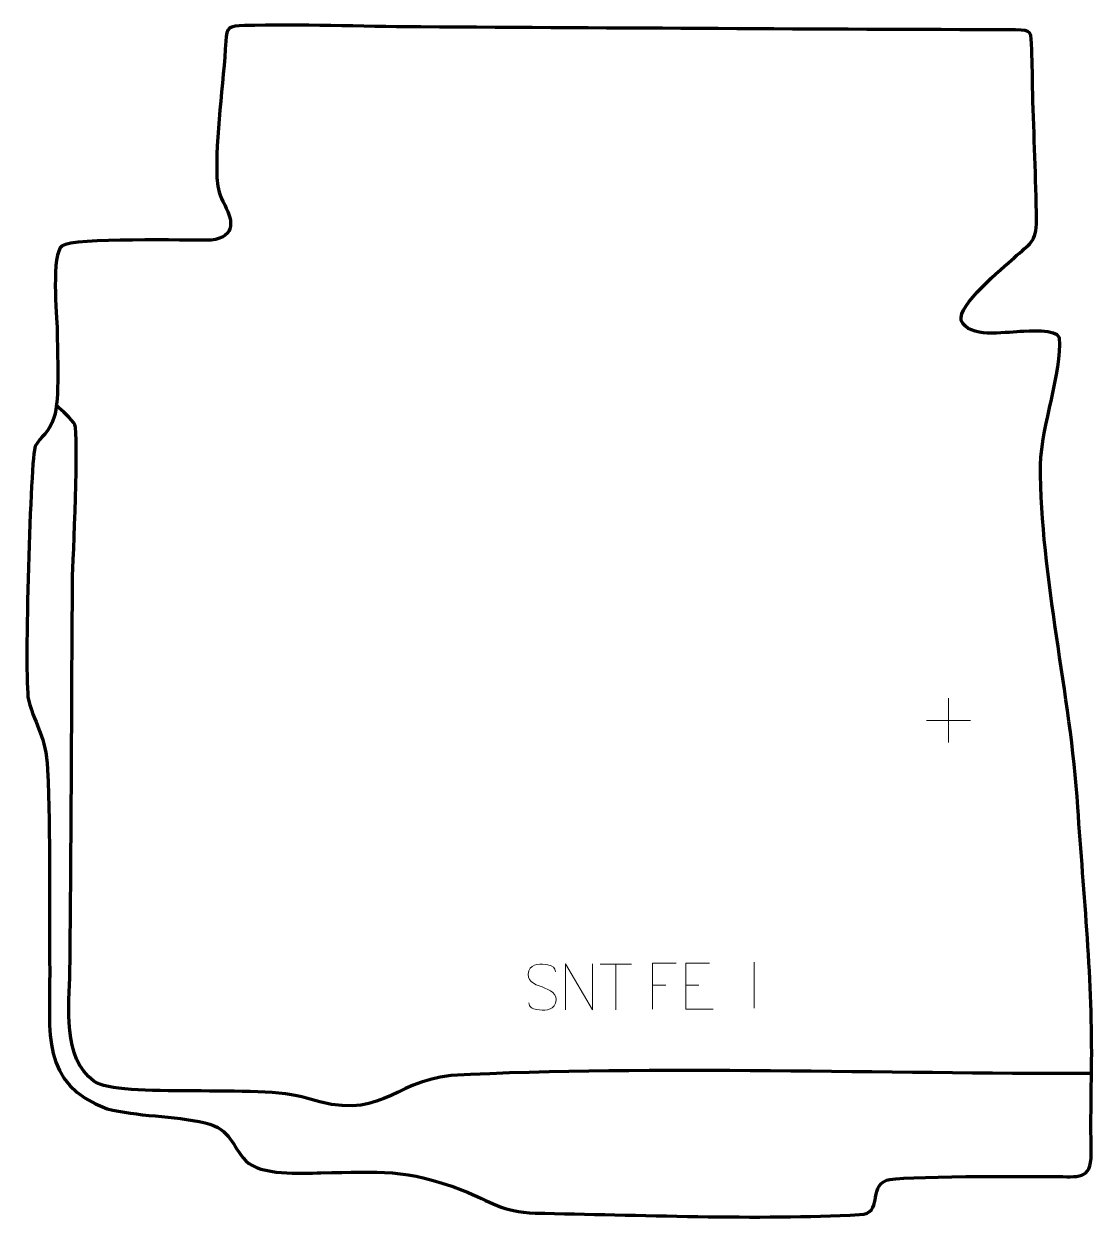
# Model space of a CAD drawing. Header units: millimetres. Extents: x -566 to 15, y 154 to 804.
import ezdxf

# ---------------------------------------------------------------- set-up
doc = ezdxf.new("R2010")
doc.units = ezdxf.units.MM
doc.header["$MEASUREMENT"] = 0
doc.layers.add('layer 2', color=7, linetype='Continuous')
doc.layers.add('layer 3', color=7, linetype='Continuous')

msp = doc.modelspace()

# ---------------------------------------------------------------- linework, layer by layer
at = {"layer": 'layer 2', "color": 140, "lineweight": 158}
msp.add_open_spline([(13.9861, 233.4487), (-99.2529, 233.1153), (-221.8559, 238.023), (-334.046, 232.4471), (-334.046, 232.4471), (-367.1586, 228.7104), (-371.9858, 206.8603), (-412.6281, 220.1069), (-412.6281, 220.1069), (-437.1457, 228.0979), (-514.4255, 219.3772), (-528.1525, 229.3535), (-528.1525, 229.3535), (-545.4173, 241.901), (-541.392, 270.2263), (-541.1836, 289.1364), (-541.1836, 289.1364), (-540.4041, 359.8591), (-540.2135, 430.6278), (-539.7664, 501.3564), (-539.7664, 501.3564), (-539.4166, 512.9878), (-536.2715, 581.3912), (-538.5547, 586.4021), (-538.5547, 586.4021), (-539.6451, 588.7952), (-546.0702, 594.427), (-548.1677, 596.3417)], degree=3, knots=[0, 0, 0, 0, 0.125, 0.125, 0.125, 0.125, 0.25, 0.25, 0.25, 0.25, 0.375, 0.375, 0.375, 0.375, 0.5, 0.5, 0.5, 0.5, 0.625, 0.625, 0.625, 0.625, 0.75, 0.75, 0.75, 0.75, 1, 1, 1, 1], dxfattribs=at)
at = {"layer": 'layer 2', "color": 250, "lineweight": 9}
for points in [[(-63.6793, 437.4847), (-63.6793, 437.4847), (-63.6793, 413.5068), (-63.6793, 413.5068)], [(-75.6682, 425.4957), (-75.6682, 425.4957), (-51.6903, 425.4957), (-51.6903, 425.4957)], [(-253.0395, 293.0156), (-253.0395, 293.0156), (-236.0523, 293.0156), (-236.0523, 293.0156)], [(-244.5457, 268.0856), (-244.5457, 268.0856), (-244.5457, 293.0391), (-244.5457, 293.0391)], [(-169.3553, 294.0494), (-169.3553, 294.0494), (-169.3553, 269.0753), (-169.3553, 269.0753)], [(-224.5459, 281.5623), (-224.5459, 281.5623), (-217.3778, 281.5623), (-217.3778, 281.5623)], [(-206.5234, 281.5623), (-206.5234, 281.5623), (-199.3553, 281.5623), (-199.3553, 281.5623)]]:
    msp.add_open_spline(points, degree=3, dxfattribs=at)
for points, knots in [([(-284.5458, 280.5624), (-288.7941, 282.0328), (-293.7022, 283.8286), (-291.6971, 289.3489), (-291.6971, 289.3489), (-290.1936, 293.4888), (-284.98, 293.1003), (-281.3764, 292.4992), (-281.3764, 292.4992), (-278.5158, 292.022), (-277.6511, 290.8088), (-277.3405, 288.7247)], [0, 0, 0, 0, 0.25, 0.25, 0.25, 0.25, 0.5, 0.5, 0.5, 0.5, 1, 1, 1, 1]), ([(-271.8732, 268.0856), (-271.8732, 268.0856), (-271.8732, 293.0391), (-271.8732, 293.0391), (-271.8732, 293.0391), (-271.8732, 293.0391), (-257.2184, 268.0856), (-257.2184, 268.0856), (-257.2184, 268.0856), (-257.2184, 268.0856), (-257.2184, 293.0391), (-257.2184, 293.0391)], [0, 0, 0, 0, 0.25, 0.25, 0.25, 0.25, 0.5, 0.5, 0.5, 0.5, 1, 1, 1, 1]), ([(-211.6719, 293.442), (-211.6719, 293.442), (-224.5459, 293.442), (-224.5459, 293.442), (-224.5459, 293.442), (-224.5459, 293.442), (-224.5459, 268.4884), (-224.5459, 268.4884)], [0, 0, 0, 0, 0.33333333, 0.33333333, 0.33333333, 0.33333333, 1, 1, 1, 1]), ([(-193.6495, 293.442), (-193.6495, 293.442), (-206.5234, 293.442), (-206.5234, 293.442), (-206.5234, 293.442), (-206.5234, 293.442), (-206.5234, 268.4884), (-206.5234, 268.4884), (-206.5234, 268.4884), (-206.5234, 268.4884), (-191.6576, 268.4884), (-191.6576, 268.4884)], [0, 0, 0, 0, 0.25, 0.25, 0.25, 0.25, 0.5, 0.5, 0.5, 0.5, 1, 1, 1, 1]), ([(-284.5458, 280.5623), (-280.5272, 278.9156), (-275.4977, 277.0273), (-277.3317, 271.667), (-277.3317, 271.667), (-278.7915, 267.4006), (-283.7023, 267.6573), (-287.4284, 268.212), (-287.4284, 268.212), (-290.1784, 268.6218), (-291.3993, 269.8353), (-291.7773, 271.9475)], [0, 0, 0, 0, 0.25, 0.25, 0.25, 0.25, 0.5, 0.5, 0.5, 0.5, 1, 1, 1, 1])]:
    msp.add_open_spline(points, degree=3, knots=knots, dxfattribs=at)
at = {"layer": 'layer 3', "color": 242, "lineweight": 158}
msp.add_open_spline([(-351.9958, 802.5155), (-351.9958, 802.5155), (-350.5013, 802.5078), (-350.5013, 802.5078), (-350.5013, 802.5078), (-242.7576, 801.9202), (-135.0102, 801.2279), (-27.2658, 800.9125), (-27.2658, 800.9125), (-18.0813, 800.8856), (-18.8999, 800.0671), (-18.4612, 790.0989), (-18.4612, 790.0989), (-18.112, 782.1625), (-18.0995, 774.2683), (-17.9293, 766.3371), (-17.9293, 766.3371), (-17.2766, 743.4768), (-16.1939, 720.2782), (-15.8152, 697.4668), (-15.8152, 697.4668), (-15.8832, 685.3099), (-19.4268, 684.8856), (-28.0496, 676.9484), (-28.0496, 676.9484), (-34.1804, 671.4332), (-59.1529, 651.1245), (-56.7179, 642.8271), (-56.7179, 642.8271), (-52.5905, 633.0926), (-33.3426, 636.5539), (-24.8347, 636.8669), (-24.8347, 636.8669), (-20.4949, 637.0266), (-5.1345, 638.3581), (-3.2907, 633.4897), (-3.2907, 633.4897), (-1.9846, 614.6685), (-13.0011, 586.0242), (-13.7395, 564.4559), (-13.7395, 564.4559), (-13.5712, 502.0354), (2.5754, 440.8552), (6.6164, 378.2547), (6.6164, 378.2547), (9.7599, 330.5634), (14.8727, 283.5952), (14.0239, 235.7121), (14.0239, 235.7121), (13.7604, 220.3753), (13.6458, 205.2793), (13.8352, 189.9395), (13.8352, 189.9395), (14.0188, 175.0702), (6.5036, 177.5067), (-5.9231, 177.5137), (-5.9231, 177.5137), (-18.4298, 177.5025), (-91.7144, 177.8573), (-97.3438, 175.5248), (-97.3438, 175.5248), (-107.7749, 171.2029), (-98.6502, 157.4384), (-111.9948, 156.7283), (-111.9948, 156.7283), (-167.3704, 153.7812), (-232.3776, 156.7086), (-288.3287, 157.5387), (-288.3287, 157.5387), (-306.7889, 158.2702), (-311.7406, 163.7014), (-327.9982, 170.0985), (-327.9982, 170.0985), (-358.921, 181.829), (-372.5451, 179.9953), (-404.712, 179.4596), (-404.712, 179.4596), (-415.5363, 179.2181), (-437.6391, 177.86), (-445.5503, 186.0266), (-445.5503, 186.0266), (-453.9136, 194.66), (-452.8826, 202.8044), (-467.6783, 206.6676), (-467.6783, 206.6676), (-485.2097, 210.6438), (-504.8285, 210.0382), (-520.9534, 214.3564), (-520.9534, 214.3564), (-557.6264, 227.6228), (-551.9115, 256.2236), (-552.1579, 288.5771), (-552.1579, 288.5771), (-552.4184, 325.0561), (-551.6903, 362.5022), (-553.2891, 398.8586), (-553.2891, 398.8586), (-554.3537, 417.5811), (-559.3504, 420.8227), (-563.7384, 436.7191), (-563.7384, 436.7191), (-566.1503, 449.4061), (-562.5403, 569.9657), (-560.0003, 574.4901), (-560.0003, 574.4901), (-556.7504, 580.279), (-552.8648, 581.2275), (-549.8243, 589.9664), (-549.8243, 589.9664), (-546.5331, 600.6229), (-548.107, 625.0618), (-548.0917, 637.5135), (-548.0917, 637.5135), (-548.408, 645.303), (-551.3405, 679.4892), (-545.4456, 683.4754), (-545.4456, 683.4754), (-538.8065, 687.9649), (-477.157, 686.3789), (-464.4569, 686.6302), (-464.4569, 686.6302), (-450.2892, 688.3378), (-452.6682, 698.0107), (-457.9966, 707.6039), (-457.9966, 707.6039), (-460.2331, 712.2675), (-461.0923, 716.4921), (-461.2719, 720.6921), (-461.2719, 720.6921), (-462.1532, 741.2926), (-457.6566, 772.8583), (-456.4542, 794.7065), (-456.4542, 794.7065), (-456.026, 802.4864), (-454.7234, 803.0051), (-446.3739, 803.2565), (-446.3739, 803.2565), (-416.1279, 804.1672), (-382.6306, 802.6571), (-351.9958, 802.5155)], degree=3, knots=[0, 0, 0, 0, 0.02777778, 0.02777778, 0.02777778, 0.02777778, 0.05555556, 0.05555556, 0.05555556, 0.05555556, 0.08333333, 0.08333333, 0.08333333, 0.08333333, 0.11111111, 0.11111111, 0.11111111, 0.11111111, 0.13888889, 0.13888889, 0.13888889, 0.13888889, 0.16666667, 0.16666667, 0.16666667, 0.16666667, 0.19444444, 0.19444444, 0.19444444, 0.19444444, 0.22222222, 0.22222222, 0.22222222, 0.22222222, 0.25, 0.25, 0.25, 0.25, 0.27777778, 0.27777778, 0.27777778, 0.27777778, 0.30555556, 0.30555556, 0.30555556, 0.30555556, 0.33333333, 0.33333333, 0.33333333, 0.33333333, 0.36111111, 0.36111111, 0.36111111, 0.36111111, 0.38888889, 0.38888889, 0.38888889, 0.38888889, 0.41666667, 0.41666667, 0.41666667, 0.41666667, 0.44444444, 0.44444444, 0.44444444, 0.44444444, 0.47222222, 0.47222222, 0.47222222, 0.47222222, 0.5, 0.5, 0.5, 0.5, 0.52777778, 0.52777778, 0.52777778, 0.52777778, 0.55555556, 0.55555556, 0.55555556, 0.55555556, 0.58333333, 0.58333333, 0.58333333, 0.58333333, 0.61111111, 0.61111111, 0.61111111, 0.61111111, 0.63888889, 0.63888889, 0.63888889, 0.63888889, 0.66666667, 0.66666667, 0.66666667, 0.66666667, 0.69444444, 0.69444444, 0.69444444, 0.69444444, 0.72222222, 0.72222222, 0.72222222, 0.72222222, 0.75, 0.75, 0.75, 0.75, 0.77777778, 0.77777778, 0.77777778, 0.77777778, 0.80555556, 0.80555556, 0.80555556, 0.80555556, 0.83333333, 0.83333333, 0.83333333, 0.83333333, 0.86111111, 0.86111111, 0.86111111, 0.86111111, 0.88888889, 0.88888889, 0.88888889, 0.88888889, 0.91666667, 0.91666667, 0.91666667, 0.91666667, 0.94444444, 0.94444444, 0.94444444, 0.94444444, 1, 1, 1, 1], dxfattribs=at)

doc.saveas('drawing.dxf')
